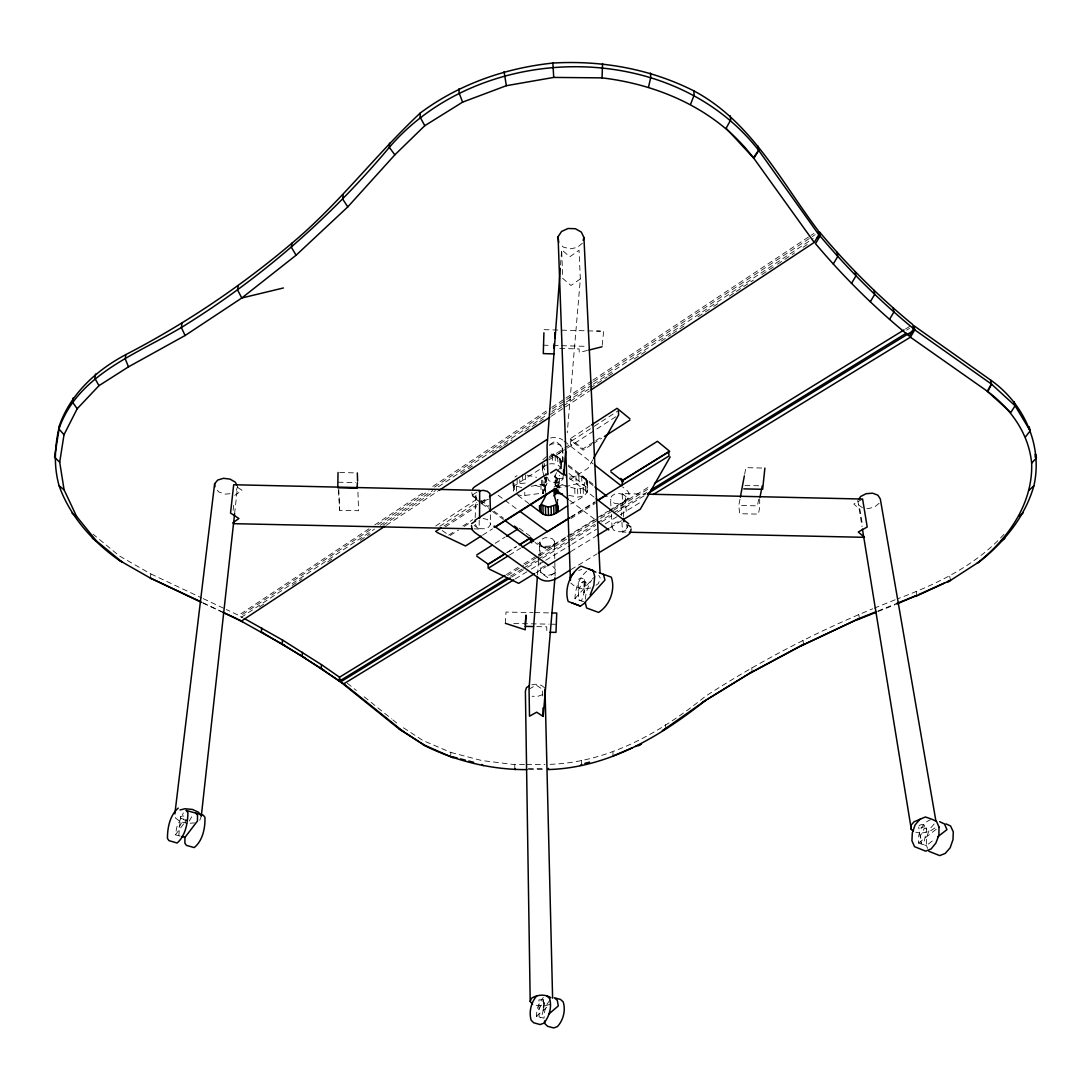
<?xml version="1.0" encoding="UTF-8"?>
<svg xmlns="http://www.w3.org/2000/svg" width="1091" height="1091" viewBox="0 0 1091 1091"><rect width="100%" height="100%" fill="white"/><g stroke="black" fill="none" stroke-linecap="round" stroke-linejoin="round"><path stroke-width="0.75" stroke-dasharray="5 3.75" d="M474.08 528.862L479.167 528.985L479.194 519.057M475.185 517.68L476.044 493.241M450.747 756.336L450.815 752.435L422.926 740.503L400.752 726.033M927.623 848.416L926.423 845.539L918.513 843.07C917.613 834.056 921.363 823.16 930.432 819.777M584.353 581.476L584.012 592.863L581.517 600.977L578.585 599.818L578.162 579.362L580.985 578.08L584.271 579.035L585.962 582.799L584.012 592.863L584.271 579.035L584.353 581.476L581.217 582.526L577.93 581.571M178.801 835.665L180.465 816.818L182.647 815.877L185.702 816.573M543.604 1001.02L543.236 1010.716L541.3 1017.576L539.09 1016.948L538.94 999.874L543.495 999.67L544.668 1003.379L543.236 1010.716L543.495 999.67L543.604 1001.02L538.818 1001.102M505.378 623.329L506.006 612.065L533.063 612.583M537.536 574.793L538.531 561.333M538.654 559.656L539.772 544.518L546.782 549.619M560.529 264.977L561.66 249.716L569.816 256.794L579.021 250.234L580.33 278.914L567.252 432.813M549.346 445.319L551.664 443.996L556.069 443.642L559.983 445.019L562.165 447.705L561.933 450.828L559.369 453.392L555.278 454.606L550.969 454.074M563.12 475.99L562.888 479.099L560.283 481.663L556.151 482.863L551.773 482.345L548.555 480.245L547.505 477.244M185.17 822.778L185.429 819.668M555.087 576.103L554.46 541.218L552.414 538.804L548.718 537.536L544.532 537.836L541.218 539.595L539.827 542.254L540.154 557.037M554.46 541.218L554.201 544.027L551.732 546.318L547.846 547.382L543.768 546.877L540.781 544.968L539.827 542.254M602.218 345.233L603.609 331.296M585.417 599.218L586.003 593.34L589.249 583.753L591.704 580.112M583.671 601.659L574.957 598.645C575.243 588.554 578.926 577.889 586.699 571.166M549.823 1000.406L547.136 1003.884L544.723 1010.975L544 1018.203L536.377 1016.321L537.099 1009.08L539.759 1002.111L543.332 997.46M234.62 513.602L237.593 486.545L236.201 490.8M233.133 510.329L233.869 503.674M150.299 578.039L150.885 573.961L119.492 556.028L93.021 534.14M180.192 836.088L175.406 834.82L176.919 826.773L183.356 812.904M759.677 498.696L759.704 507.424L758.354 514.12L739.698 513.711L738.784 505.447L740.025 498.873M744.648 474.23L745.889 467.657L761.723 468.025M758.681 499.296L757.386 505.869L738.784 505.447M924.472 825.151L924.118 826.896L921.295 827.66L918.704 826.992L919.277 825.396L921.881 824.469L924.472 825.151L926.736 828.928L923.6 844.72L921.336 843.902L918.704 826.992M531.167 486.259L540.904 484.54L544.6 485.277L545.35 487.868L541.941 494.7M570.511 504.028C576.007 501.11 597.895 490.582 581.98 484.431C573.307 481.622 562.942 491.045 555.401 485.55L555.346 483.708M557.228 471.244C565.411 463.539 559.669 453.242 549.305 455.67M521.784 487.595L516.452 486.163L513.302 482.836L513.397 491.086L513.588 483.79M610.892 505.869L610.524 499.269L611.451 496.364L614.478 494.182L618.679 493.418L622.688 494.332L625.238 496.623L626.425 514.406M627.025 524.307L627.23 527.608L625.129 530.24L621.325 531.753L617.015 531.672L613.551 530.035L612.051 527.335L612.978 524.444L616.06 522.262L620.302 521.512M587.094 492.764L587.122 480.545L584.108 477.19L578.803 475.758L566.079 477.681M544.082 476.372L542.391 470.03L542.95 463.048M557.378 503.101L557.856 499.201L557.951 502.487M199.776 820.282L201.276 816.313M535.176 485.209C541.654 488.223 549.905 487.472 546.4 477.831M554.037 487.159C562.233 478.608 578.585 496.514 586.726 484.527M556.519 472.648L554.896 476.385L555.128 484.636L558.456 487.145L558.183 478.908L555.142 477.299L555.114 475.444L555.401 485.55M555.374 483.708L559.588 475.308M538.831 1009.461L542.472 1002.752L544.668 1003.379M578.162 590.531L583.03 581.626L585.962 582.799M179.074 827.278L183.37 819.559L186.166 820.405M592.863 459.666L587.872 468.325L566.529 481.867M189.207 821.1L192.589 815.332M490.432 514.761L490.445 524.689L488.495 527.321L484.759 528.808L480.422 528.699L476.849 527.021L475.158 524.294M175.406 834.82L187.816 818.414M625.525 499.542L623.452 502.187L619.688 503.701L615.433 503.619L612.024 501.969L610.524 499.269M513.629 487.091L515.047 485.304L546.823 464.807M542.854 459.734L546.591 456.529M543.073 468.012L544.586 466.212L544.504 462.898M934.182 823.978L929.327 829.596L926.532 837.656L926.423 845.539L934.114 839.579M574.957 598.645L593.613 577.671M1003.938 534.372C975.368 565.738 936.664 584.162 897.566 598.823M544.204 486.586L544 478.335L545.964 477.081L546.168 485.331M625.279 501.942L627.925 499.555L629.03 495.382M536.377 1016.321L548.255 1006.038M582.403 243.225L577.234 247.452L570.088 248.871L563.188 247.043L560.951 244.779M879.114 503.306L874.75 506.892L868.559 508.556L865.545 508.188M918.513 843.07L938.996 827.101M234.797 495.369L241.984 490.254L236.461 486.586M550.082 764.327C608.805 762.254 660.723 732.388 705.332 696.358C758.3 662.128 814.363 632.685 872.732 608.792M580.33 278.914L570.975 285.474L562.724 278.396L561.66 249.716M596.013 585.212L598.441 583.562L600.295 577.998L598.795 575.393M368.99 528.78L238.643 615.324L226.328 609.528M374.663 525.016L425.667 491.155M432.759 486.45L550.355 408.375M551.773 407.434L564.524 398.965M565.943 398.024L591.445 381.086M592.863 380.145L809.658 236.229M811.063 235.288L813.9 233.406M514.938 477.04L517.066 475.635M370.64 529.49L239.979 616.142L242.87 617.724M377.731 524.785L428.858 490.868M434.545 487.104L546.741 412.684M552.414 408.92L565.206 400.438M566.624 399.497L592.181 382.546M593.613 381.605L810.899 237.483M812.318 236.542L815.154 234.66M241.056 617.492L374.499 529.094M380.186 525.33L432.704 490.541M438.391 486.777L546.277 415.303M551.951 411.539L564.729 403.084M566.147 402.143L591.704 385.218M593.122 384.277L813.163 238.506M259.426 607.046L265.113 603.282M292.074 585.444L302.016 578.857M327.559 561.96L334.664 557.256M360.207 540.345L370.149 533.772M382.927 525.317L435.445 490.568M460.988 473.658L475.185 464.261M492.218 452.997L502.16 446.41M503.578 445.483L512.088 439.837M524.866 431.381L543.318 419.176M550.41 414.485L561.77 406.97M563.188 406.029L588.745 389.119M590.163 388.178L607.196 376.9M608.614 375.972L612.869 373.149M634.157 359.062L648.354 349.665M661.132 341.21L671.06 334.637M672.492 333.696L685.257 325.241M698.035 316.785L712.232 307.389M713.65 306.462L717.905 303.639M729.265 296.125L734.939 292.361M736.357 291.42L753.39 280.155M761.913 274.523L776.11 265.127M777.528 264.186L794.562 252.907M803.071 247.275L808.745 243.525M386.323 525.276L437.505 491.441M551.241 416.271L564.033 407.816M565.452 406.875L589.631 390.892M934.905 827.987L929.777 831.328L922.659 832.91L915.799 832.256M477.04 492.041L471.817 495.437L476.781 499.051M549.809 444.637L555.319 441.05L562.697 446.819L563.215 461.793M435.718 525.971L476.835 499.296M590.108 425.804L570.225 438.705L570.443 444.269L571.67 445.237L571.52 440.996L570.225 438.705L583.071 448.796L594.418 441.514M439.782 526.326L476.658 502.433M571.52 440.996L592.822 427.208M594.24 426.281L618.392 410.639M549.414 456.515L553.669 453.761L562.956 460.947M444.119 525.971L488.113 497.51M549.141 458.029L563.338 448.851M564.756 447.937L570.443 444.269M445.373 526.844L476.644 506.647M480.899 503.892L487.991 499.31M548.978 459.897L565.997 448.906M567.415 447.978L617.22 415.807M448.715 535.108L455.806 530.567M462.884 526.012L472.798 519.643M595.836 440.6L602.914 436.059M450.106 535.517L458.615 530.062M464.289 526.421L469.962 522.78M591.636 444.664L583.126 450.133L570.279 440.028M593.054 443.751L601.564 438.296M482.59 535.149L492.546 528.821M557.992 487.295L565.111 482.781M495.178 543.318L505.078 537.099M506.524 552.728L516.411 546.564M507.71 552.264L516.179 546.986M509.388 555.128L520.707 548.091M570.743 516.998L595.1 501.86M570.688 517.325L595.25 502.051M570.729 518.634L595.304 503.374M565.697 537.236L554.078 544.382A10.665 7.16 -1.5 0 1 539.077 544.068L534.972 541.081M567.143 536.349L596.177 518.484M597.623 517.584L607.782 511.338M609.228 510.438L625.198 500.619A10.937 7.514 -3.6 0 0 626.493 489.968L622.511 486.845M506.429 574.534L518.048 567.388M523.844 563.829L536.908 555.783M538.354 554.896L568.834 536.145M570.279 535.258L599.3 517.393M600.759 516.507L612.365 509.361M613.81 508.474L650.1 486.15M905.489 329.018L911.299 325.459M507.642 575.407L523.598 565.588M525.044 564.702L568.575 537.945M570.034 537.058L599.041 519.221M600.5 518.32L612.106 511.188M613.551 510.302L649.827 488.004M906.635 330.15L909.539 328.377M510.438 576.157L522.043 569.038M523.489 568.152L536.54 560.133M537.986 559.247L566.993 541.45M568.438 540.55L596 523.639M597.445 522.753L611.956 513.847M613.401 512.961L646.758 492.491M511.638 577.03L526.148 568.138M527.594 567.252L569.638 541.463M571.098 540.577L595.741 525.453M601.536 521.907L611.696 515.675M617.492 512.115L646.486 494.332M515.238 578.926L529.776 570.034M531.222 569.147L544.3 561.156M545.745 560.256L570.443 545.159M571.902 544.259L596.6 529.149M605.314 523.816L641.644 501.601M536.022 572.761L546.155 566.584M570.784 551.582L595.7 536.404M609.91 527.744L621.488 520.68M555.374 572.72L547.491 577.494L540.413 572.42L540.181 562.574M621.938 522.18L622.525 532.081L628.048 528.726M570.975 569.584L596.982 553.901M529.04 689.157L536.131 685.107L542.568 689.376L542.786 699.522M862.599 499.051L853.789 504.069L859.926 509.402L862.599 525.821M545.227 565.765L541.872 567.511L540.454 570.17L541.422 572.87L544.45 574.766L548.582 575.257L552.51 574.193L555.005 571.916L555.264 569.134L553.192 566.72L550.71 565.888M554.119 545.705C547.832 549.359 540.004 547.246 534.999 542.391M488.482 499.187L484.799 500.687L480.504 500.578M874.286 608.164L896.011 599.436M878.05 610.933L896.707 603.459M877.955 611.56L895.22 604.632M578.694 570.538L581.721 569.366M542.745 694.558L537.822 696.344L532.149 696.263M525.48 474.762L525.617 483.027L517.175 483.899L517.079 477.285M568.752 495.355L577.903 497.114L583.453 495.928L583.099 487.691M549.714 1004.416L544.164 1006.052L535.19 1005.152M587.408 350.429L579.253 352.461L579.103 348.956L557.201 348.356M558.197 478.894L554.896 476.385A3.791 2.646 -1.9 0 0 558.197 478.894L564.442 477.967M516.548 494.4L521.907 495.832L543.741 492.968L543.536 484.718M590.708 587.967L584.026 589.085L575.98 587.353L570.784 583.003M531.767 684.862L535.94 684.18L541.327 685.271L544.845 687.971M549.537 463.934C553.792 463.198 559.083 464.261 561.197 468.434L560.924 460.157M229.983 493.732L225.21 494.1L219.086 492.109L215.132 488.277M190.189 823.214L194.553 822.914M450.815 752.435L481.827 760.55L514.775 764.627L524.88 764.6M526.558 764.6L545.064 764.546M528.303 768.473L545.145 768.432M528.535 769.619L544.941 769.564M513.766 623.479L549.032 624.147M550.71 624.175L555.742 624.27M536.772 626.616L546.727 626.807L546.864 632.221M534.754 612.61L549.973 612.91M338.51 490.336L339.683 510.315L358.557 510.724L357.862 489.368M622.525 532.081L625.934 532.149M339.642 472.526L355.721 472.894M744.948 485.44L759.104 485.768M338.155 482.208L355.789 482.617M623.506 516.711L622.129 493.582L645.831 494.128M543.073 345.179L551.5 345.411M553.178 345.452L559.928 345.642M561.606 345.683L586.89 346.365M544.123 329.659L595.113 331.064M483.095 518.498L487.241 519.439L489.982 521.757L490.445 524.689M183.779 819.15L180.738 818.455L180.465 816.818M527.062 475.13L536.595 477.312M187.27 823.419L180.192 821.605L175.569 818.059L175.092 815.277M926.736 828.928L924.486 828.096L920.449 835.665L921.336 843.902M150.885 573.961L201.699 597.909M203.226 598.632L224.787 608.792M202.749 602.696L222.796 612.119M203.049 603.118L222.946 612.474M442.223 530.54L447.419 534.195M474.149 525.385L479.167 528.985M480.204 502.528L472.43 496.05L471.694 491.809A10.978 7.582 0.4 0 0 474.735 497.223L477.463 499.214M481.567 503.524L491.155 510.506M492.532 511.502L503.483 519.466M480.845 500.264L488.618 505.924M519.207 528.208L530.458 536.404M478.84 500.21L488.413 507.192M493.896 511.174L503.483 518.157M862.517 507.806L858.508 504.847L857.812 500.619L862.067 526.721M498.205 495.341L503.687 499.378M505.065 500.387L518.77 510.493M517.925 495.423L528.862 503.551M545.773 495.191L545.568 486.954A3.764 2.618 -1.3 0 0 542.241 484.472L542.459 492.709L544.109 493.964M542.241 484.472L545.555 486.968M569.543 500.264L596.518 520.707M569.27 478.103L594.868 497.769M568.984 473.521L584.462 485.44L584.108 477.19M568.275 465.066L593.518 484.595M553.696 455.083L563.011 462.284M568.329 466.389L593.586 485.918M622.129 493.582L629.071 498.996M564.047 441.064L593.272 463.961M347.293 683.198L356.402 690.535M364.217 696.822L391.56 718.846M392.855 719.896L396.756 723.033M475.308 496.16L476.972 498.887M544.559 477.79L546.577 484.431M542.895 465.243L546.291 475.24M949.716 576.28L950.506 580.317M916.181 591.336L916.917 595.359M858.767 614.397L859.19 617.07M802.99 640.294L803.508 644.276M751.74 667.733L752.176 671.701M626.943 524.689L627.23 527.608M665.524 724.642L665.81 728.556M620.874 504.028L621.556 515.579M611.342 514.12L612.051 527.335M612.897 752.067L613.087 755.954M587.367 482.549L587.735 490.786M587.122 480.545L587.49 488.782M586.003 478.704L586.358 486.941M338.742 488.932L339.683 510.315M585.253 486.3L585.622 494.537M581.639 476.181L581.98 484.431M580.453 488.577L580.794 496.814M578.803 475.758L579.144 484.009M577.575 488.877L577.903 497.114M575.898 475.949L576.212 484.199M574.739 488.55L575.052 496.787M581.544 760.318L581.68 764.191M562.165 447.705L562.738 464.343M561.279 462.216L561.551 470.48M560.733 464.248L561.006 472.512M559.683 458.302L559.956 466.566M559.519 478.84L559.792 487.091M559.042 484.95L559.138 488.25M557.692 456.802L557.951 465.066M557.719 484.827L557.815 488.127M556.901 478.649L557.16 486.9M555.128 455.806L555.387 464.084M555.851 478.09L556.096 486.341M552.237 455.411L552.482 463.689M546.332 476.89L546.509 483.504M545.132 477.831L545.568 496.119M544.6 485.277L544.764 491.864M542.459 465.475L542.622 472.089M542.718 480.19L542.882 486.791M542.268 465.066L542.391 470.03M541.395 480.067L541.545 486.668M540.931 484.527L541.122 492.764M524.757 492.341L524.812 495.641M522.589 474.435L522.725 482.699M519.766 479.685L519.821 482.999M516.452 486.163L516.507 491.114M514.502 484.677L514.597 492.914M512.975 480.831L513.07 489.082M514.775 764.627L514.816 768.514M558.456 487.145A3.805 2.646 -1.9 0 1 555.155 484.636M542.445 492.709A3.778 2.605 -1.3 0 1 543.727 492.968M550.573 437.982A11.251 7.978 -1.8 0 1 562.724 440.028"/><path stroke-width="1.5" d="M479.563 518.511L479.658 490.336L233.692 484.745L230.528 513.043L238.929 518.525L232.874 522.78M471.476 525.562L472.212 529.831L474.544 532.313L539.854 578.857C550.314 585.458 560.938 575.38 569.529 570.457M459.093 88.657L459.038 92.83L462.584 102.145L424.794 125.697L394.847 154.84L347.797 206.895L296.084 255.239L241.793 298.007L185.102 335.51L128.493 366.849L98.981 385.668L77.216 408.716L64.014 434.695L59.705 462.175L64.083 489.804L76.547 516.343L96.213 540.7L121.96 561.933L118.837 560.119C92.544 541.313 70.083 516.684 59.132 485.822C53.364 465.502 54.795 445.046 59.719 424.74C71.133 393.101 96.785 370.013 125.901 354.561C185.265 323.836 240.879 286.387 291.897 243.225C338.933 203.962 375.686 154.731 420.267 113.014C458.916 84.212 505.133 68.092 552.851 63.06C601.386 60.182 650.168 68.801 693.712 90.812C751.072 121.142 780.515 180.792 818.155 230.583L818.836 234.742L814.254 242.42L591.049 389.951M195.589 812.986L197.526 815.222L197.457 821.032L184.965 837.37L184.87 843.193L186.425 845.389L194.198 847.584C202.79 840.725 205.299 827.837 204.944 817.309L203.308 815.222L186.016 810.381L187.911 812.618C187.747 823.241 185.402 835.829 177.11 843.016L168.969 840.629L167.469 838.447C167.359 827.878 169.896 815.263 178.228 808.117M420.267 113.014L420.117 117.201L424.794 125.697M389.528 143.166L389.323 147.353C330.15 218.064 259.903 279.173 181.351 327.505C136.239 354.37 77.72 374.622 58.914 428.913L64.014 434.695M357.398 482.658L357.071 488.223L337.787 487.786L338.033 472.485M526.898 769.619C492.041 769.796 457.252 761.504 425.94 746.23L399.224 729.061L340.542 681.943L340.706 679.284M504.983 575.434L339.546 677.211L339.315 681.193L343.815 683.798L403.015 731.325L425.94 746.23M244.316 618.515L282.514 640.022L321.463 664.664L321.19 668.66L339.315 681.193L507.533 577.944M543.918 332.769L543.291 353.607L553.996 353.893M525.276 624.788L525.944 615.147L525.221 629.78L505.378 623.329M343.065 195.016L342.751 199.203L347.797 206.895M553.819 348.274L554.173 343.624M554.746 335.864L554.964 332.769L555.155 338.387M537.399 576.471L529.04 689.157L529.503 716.214L536.663 712.205L543.168 716.432L554.937 577.794M560.283 268.372L547.055 446.437L547.818 474.735M302.439 652.268L302.139 656.277L342.574 683.048M758.095 146.208L758.681 150.367L753.349 157.731C717.414 110.273 660.069 84.757 602.041 77.87L602.573 63.537M282.514 640.022L282.174 644.045L324.422 670.501M565.67 451.429L563.665 475.103L563.488 470.112M990.492 379.954C1023.958 403.343 1043.037 445.373 1033.9 485.781C1025.213 516.384 1004.716 541.477 980.25 561.129L977.236 563.174C1007.907 539.036 1033.109 503.687 1031.65 463.116C1028.758 433.727 1011.084 408.893 987.791 391.642L991.46 384.087L990.492 379.954L913.89 325.691L914.735 329.85L910.412 337.187L653.264 494.496M1035.141 457.156L1035.441 453.883L1036.45 457.975L1031.65 463.116M305.344 658.091L261.308 632.016L261.69 627.98M291.897 243.225L291.488 247.425L296.084 255.239M764.886 468.107L762.664 489.3L743.776 488.863M201.276 816.313L234.62 513.602M238.138 285.883L237.633 290.083L241.793 298.007L283.374 287.983M174.86 813.886L214.613 483.777L217.723 480.054L223.491 478.308L230.051 479.113L235.315 482.181L236.842 485.086M181.965 323.304L181.351 327.505L185.102 335.51M59.719 424.74L54.55 457.306L59.705 462.175M125.901 354.561L125.192 358.762L128.493 366.849M95.572 374.036L94.808 378.222L98.981 385.668M740.325 497.237L744.348 475.867M73.233 397.888L72.429 402.074L77.216 408.716M760.004 497.087L762.241 485.85M545.759 495.205C544.395 500.851 534.835 509.633 543.141 514.12C552.237 518.716 560.392 509.797 567.634 505.829M648.545 87.007L650.795 77.175L650.427 73.015M548.528 768.419L548.227 769.564C607.987 767.819 660.178 736.48 705.686 700.299L662.292 730.806L665.81 728.556M583.167 240.361L583.93 237.497L581.326 232.083L575.38 228.715L567.988 228.496L561.538 231.483L558.087 236.72L570.429 580.194M557.637 511.324L557.378 503.101L555.892 504.806L556.137 513.029L558.306 509.388L558.21 506.101M590.204 594.922L593.831 585.376L594.704 576.443L593.177 570.675L580.862 566.093C569.979 573.266 564.129 589.031 568.152 601.441L580.426 606.105L585.54 602.505M690.644 104.191L694.176 94.972L693.712 90.812M532.585 1004.293L530.199 1001.429L531.412 998.333C536.99 994.637 545.118 993.887 550.805 997.692M562.451 493.909L556.655 493.268L554.283 495.396L558.306 509.388M670.174 456.897L640.322 509.197L622.947 519.793M593.695 458.22L618.638 414.88L618.392 410.639M1014.085 401.638L1015.08 405.757L1010.771 412.575L987.287 391.219L991.46 384.087L914.735 329.85L647.945 493.446M913.59 328.718L909.267 336.055C875.214 308.262 843.82 277.291 815.523 243.675L820.105 236.011L819.423 231.838C847.571 265.549 878.814 296.657 912.744 324.559L913.59 328.718C879.605 300.816 848.307 269.722 820.105 236.011L817.268 237.879M889.52 319.39L893.897 311.999L893.093 307.839M851.498 283.387L855.971 275.859L855.221 271.7M870.263 301.839L874.696 294.379L873.905 290.22M833.251 264.008L837.779 256.412L837.056 252.239M814.254 242.42L753.867 158.345L758.681 150.367C671.06 37.803 480.613 40.872 389.323 147.353L394.847 154.84M858.767 499.228L860.676 496.46L866.199 493.678L872.623 493.2L877.873 495.164L880.301 498.928L935.833 820.582M536.922 995.66C531.167 1002.165 528.671 1011.875 531.153 1020.262L533.744 1022.799L540.181 1024.558L543.85 1023.153C549.469 1016.403 552.019 1006.979 549.619 998.415L546.741 995.851M1025.513 436.85L1030.204 430.85L1029.195 426.731M570.088 577.398L574.152 572.298M580.494 765.446L581.68 764.191M1029.249 490.064L1033.9 485.781M896.788 604.005L916.917 595.359L896.707 603.459M548.773 1014.098L558.306 1005.902L557.283 1000.352L554.378 997.774L560.501 999.424L563.188 1001.879C565.861 1010.252 563.351 1020.112 557.474 1026.549L553.778 1027.94L547.614 1026.317L544.982 1023.781L544.491 1020.985M1018.803 516.425L1023.085 512.988M937.974 836.606L946.947 829.637L944.465 823.937L939.651 821.7M1001.115 541.122L1004.838 538.422M702.495 702.318L749.367 673.488L801.149 645.831L859.394 618.406L876.496 611.56M915.635 596.463L950.506 580.317L947.452 581.68M384.905 526.217L241.302 621.12L222.946 612.474M438.923 490.5L549.823 417.212M529.067 685.939L526.448 687.657L525.385 691.108L530.199 1001.429M801.149 645.831L859.394 618.406M546.782 439.632L475.103 486.504A10.978 7.582 0.4 0 0 472.635 488.918M591.527 424.89L617.083 408.307L629.848 418.753M435.595 531.481L441.282 527.799M489.532 496.596L547.723 458.956M638.685 745.767L641.508 743.939L635.521 746.476M948.311 581.83L980.25 561.129M604.4 436.468L629.943 420.076M474.926 520.284L547.696 473.589M471.639 523.585L475.594 521.048M550.614 472.949L556.192 469.362L562.424 474.149M749.367 673.488L803.508 644.276M481.172 536.049L465.516 545.977L436.85 532.353M495.396 527.021L556.574 488.195M476.808 554.869L492.355 545.091M506.483 536.213L517.789 529.094M610.81 470.616L657.423 441.296L669.724 451.347L622.075 480.736L622.334 484.95M507.97 556.015L488.154 568.329L488.154 564.17L505.106 553.601M519.234 544.804L529.121 538.64M622.075 480.736L668.66 451.715L669.001 455.943L597.963 500.087M489.354 563.692L504.874 554.023M520.407 544.354L530.294 538.19M522.125 547.218L569.311 517.898M569.243 518.225L547.559 531.685L520.148 511.502M598.141 500.264L605.369 495.778M654.45 483.477L904.044 329.918M707.091 699.44L752.176 671.701M530.226 504.56L541.177 512.702L540.972 504.478L548.241 507.192L555.892 504.806M651.109 489.818L906.335 333.164M340.542 681.943L510.193 577.916M343.815 683.798L513.793 579.812M534.563 573.648L518.634 583.358L489.354 569.161M547.614 565.697L569.925 552.101M596.859 535.681L608.587 528.549L608.655 529.912L597.868 521.73M598.427 553.028L627.311 535.613L630.012 533.24L631.13 529.04M918.445 594.677L944.397 583.044M613.087 755.954L632.535 747.73M920.49 819.15L914.094 821.755L910.685 825.642L911.326 829.542L913.562 830.906M857.526 619.729L876.373 612.187M462.584 102.145L506.347 85.698L553.723 77.42L602.041 77.87M584.831 763.373L589.535 762.132M179.974 809.986L184.897 808.745L192.452 809.44L198.562 812.277L200.376 814.963M589.031 350.034L602.068 346.774M478.963 491.059L483.136 490.336L487.241 491.277L489.941 493.609L490.418 511.447M525.166 626.398L533.458 626.548M549.905 632.275L555.974 632.385L556.737 613.033L551.664 612.937M233.351 523.666L472.389 528.835M629.33 532.231L864.467 537.317L858.276 532.013L867.209 527.008L862.599 499.051L647.522 494.155M596.804 331.119L600.214 331.214M452.383 756.759L457.293 758.04M460.566 758.9L465.475 760.182M468.735 761.027L473.644 762.309M181.788 836.511L184.965 837.37M589.085 569.202L593.177 570.675M599.259 572.789L611.26 577.139C615.719 589.454 609.733 605.6 598.564 612.419L586.603 607.987L585.131 602.15L604.96 580.044L603.391 574.275M571.834 602.832L580.426 606.105M422.831 744.417L453.079 757.822M945.952 823.882L950.561 825.955L953.289 831.833L952.988 839.634L950.166 847.789L945.215 853.435L939.706 855.603L928.823 851.28M590.367 569.543L595.904 572.12M199.667 601.25L150.299 578.039L201.521 602.396M224.337 612.842L236.679 618.652M239.556 620.193L285.351 645.845M261.308 632.016L264.445 633.776M238.22 619.374L242.652 621.938M118.837 560.119L152.549 579.348M399.224 729.061L403.015 731.325M92.326 538.258L96.213 540.7M321.463 664.664L339.546 677.211M910.412 337.187L987.287 391.219M476.794 556.178L488.154 564.17M72.033 513.179L76.547 516.343M548.446 565.193L494.196 526.053L494.209 527.43L554.719 489.013L568.193 499.242M504.86 520.475L533.622 541.395M531.808 542.8L530.621 541.941L530.54 537.754M514.434 526.121L517.175 528.112M530.867 538.081L533.594 540.072M563.87 473.971L566.57 476.031M596.218 498.805L628.566 523.653M628.471 525.262L630.816 527.062M594.909 486.954L606.882 496.2M594.609 464.998L621.174 485.809M620.697 478.39L623.179 480.34L623.261 481.663L610.878 471.926M59.132 485.822L64.083 489.804M481.827 764.45L483.299 765.691M991.46 384.087L1015.08 405.757L1030.204 430.85M753.867 158.345L726.129 128.274L730.711 119.901L730.179 115.741M758.681 150.367L818.836 234.742M514.816 768.514L515.416 769.646M506.347 85.698L504.097 71.624M862.449 529.108L911.326 829.542M545.023 689.13L552.605 998.197M214.613 483.777L214.954 486.777M558.087 236.72L558.715 242.516M553.723 77.42L552.851 63.06M623.602 518.361L623.793 521.675M583.93 237.497L600.05 572.898M357.33 472.935L357.589 481.145M557.869 489.764L557.978 493.064M556.56 489.968L556.655 493.268M555.36 488.823L555.51 493.773M554.542 489.573L554.692 494.509M554.092 488.809L554.351 496.323M553.723 506.129L553.969 514.352M551.091 506.96L551.323 515.17M548.241 507.192L548.459 515.416M545.432 506.824L545.636 515.047M542.936 505.897L543.141 514.12M539.84 505.992L539.95 510.929M539.5 505.679L539.568 508.979M542.977 707.977L543.168 716.432M938.996 827.101L938.901 835.092L935.833 843.125L931.128 848.948L925.645 851.157L914.531 846.657L911.94 840.752L912.308 833.006L915.104 824.932L919.945 819.273L925.386 816.968L931.741 819.164L936.528 821.4L938.996 827.101"/></g></svg>
